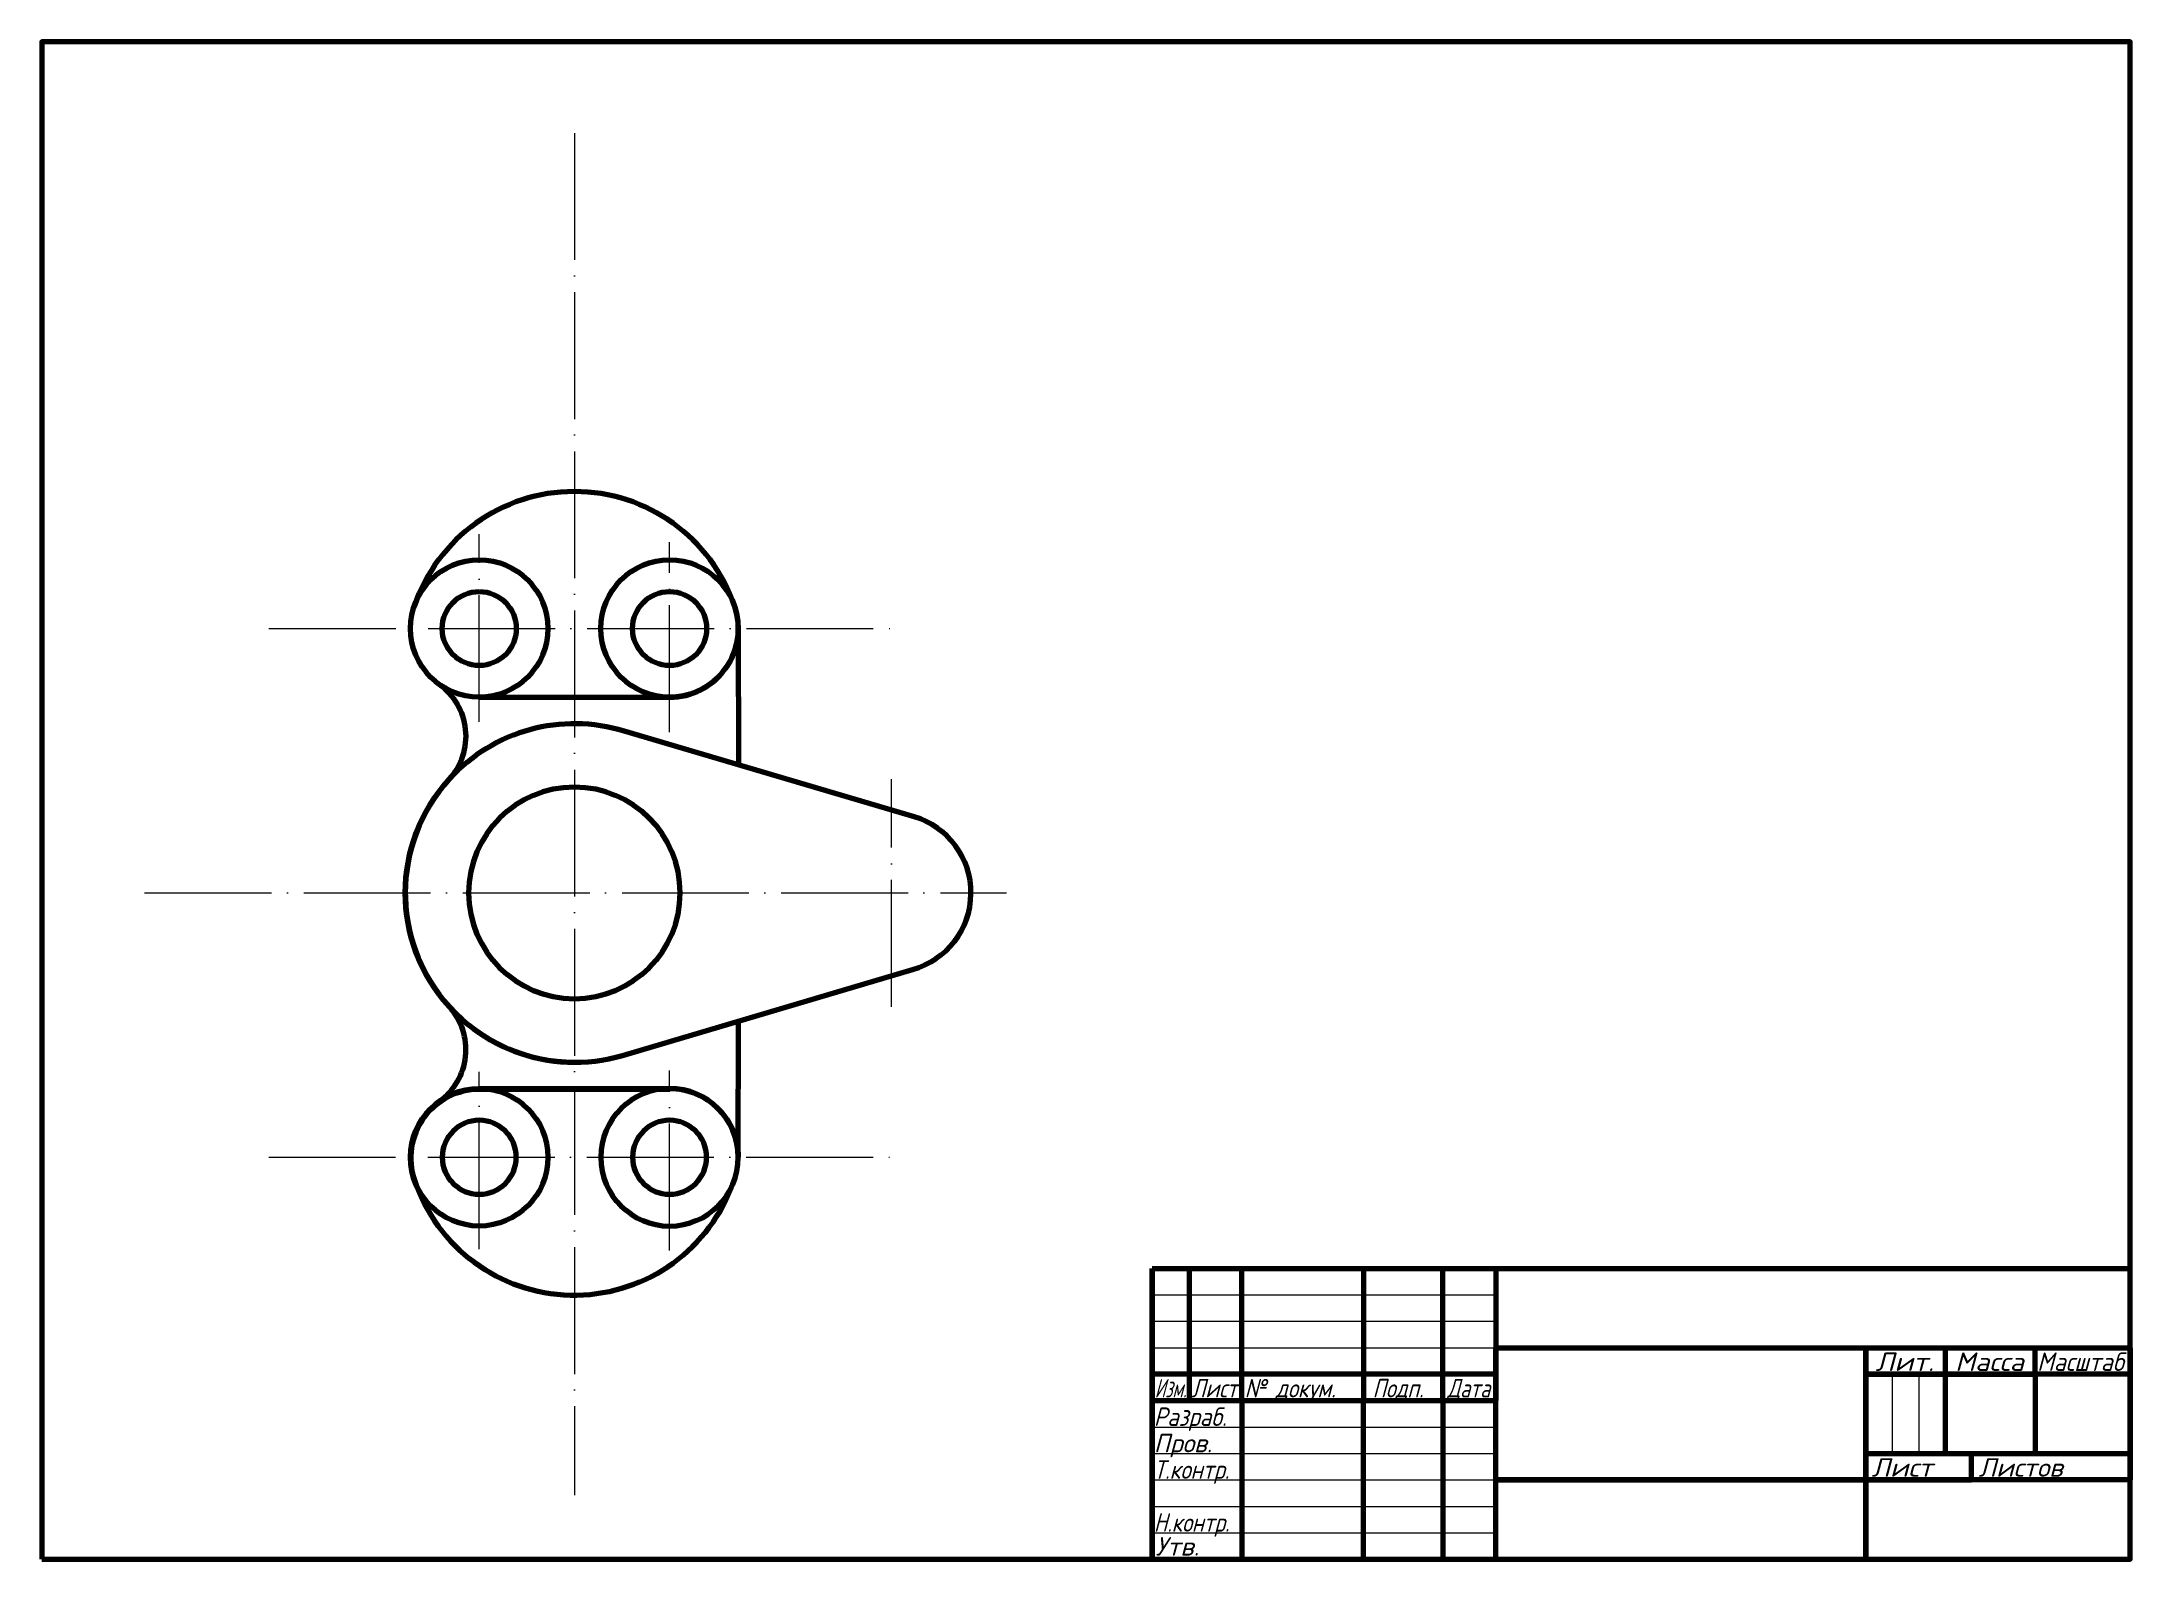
# Paper-space layout 'Лист1' of a CAD drawing. Header units: millimetres. Extents: x 20 to 415, y 5 to 292.
import ezdxf
from ezdxf.enums import TextEntityAlignment as Align

# ---------------------------------------------------------------- set-up
doc = ezdxf.new("R2010")
doc.units = ezdxf.units.MM
doc.linetypes.add('ACAD_ISO04W100', pattern=[30, 24, -3, 0, -3])
doc.layers.add('Оси', color=7, linetype='ACAD_ISO04W100')
doc.layers.add('Тонкие', color=7, linetype='Continuous')
doc.layers.add('Толстые', color=1, linetype='Continuous', lineweight=100)
doc.styles.add('Наклонный', font='isocpeur.ttf', dxfattribs={"oblique": 15})

# ---------------------------------------------------------------- blocks, each defined once
blk = doc.blocks.new('*U3')
at = {"layer": 'Тонкие', "lineweight": 20}
blk.add_line((-32.5, 0), (32.5, 0), dxfattribs=at)
blk = doc.blocks.new('*U4')
at = {"layer": 'Тонкие', "color": 0, "linetype": 'ByBlock', "lineweight": -2, "transparency": 16777216}
for p in [(0, 20), (0, 15), (0, 10), (0, 5), (0, 0)]:
    blk.add_blockref('*U3', p, dxfattribs=at)
blk = doc.blocks.new('*U5')
at = {"layer": 'Тонкие', "lineweight": 20}
blk.add_line((-32.5, 0), (32.5, 0), dxfattribs=at)
blk = doc.blocks.new('*U6')
at = {"layer": 'Тонкие', "color": 0, "linetype": 'ByBlock', "lineweight": -2, "transparency": 16777216}
for p in [(0, 10), (0, 5), (0, 0)]:
    blk.add_blockref('*U5', p, dxfattribs=at)
blk = doc.blocks.new('Основная надпись форма1')
at = {"layer": 'Толстые', "lineweight": 100}
for p, q in [((0, 55), (0, 0)), ((0, 55), (185, 55)), ((0, 0), (0, 55)), ((7, 55), (7, 30)), ((17, 30), (17, 55)), ((17, 55), (40, 55)), ((40, 55), (40, 30)), ((55, 30), (55, 55)), ((55, 55), (65, 55)), ((65, 55), (65, 30)), ((65, 55), (65, 40)), ((65, 40), (185, 40)), ((65, 15), (65, 40)), ((135, 15), (135, 40)), ((135, 40), (135, 0)), ((135, 40), (140, 40)), ((135, 40), (150, 40)), ((150, 40), (150, 35)), ((167, 35), (167, 40)), ((185, 40), (185, 15)), ((65, 35), (0, 35)), ((185, 35), (135, 35)), ((135, 35), (150, 35)), ((150, 35), (167, 35)), ((150, 35), (150, 20)), ((167, 35), (162, 35)), ((162, 35), (167, 35)), ((167, 35), (167, 20)), ((185, 20), (185, 35)), ((0, 30), (65, 30)), ((17, 30), (17, 0)), ((40, 0), (40, 30)), ((55, 30), (55, 0)), ((65, 0), (65, 30)), ((135, 15), (135, 20)), ((135, 20), (185, 20)), ((155, 15), (155, 20)), ((185, 15), (65, 15)), ((65, 15), (135, 15)), ((135, 0), (135, 15)), ((135, 15), (155, 15)), ((17, 0), (40, 0)), ((55, 0), (65, 0))]:
    blk.add_line(p, q, dxfattribs=at)
at = {"layer": 'Тонкие', "lineweight": 20}
for p, q in [((140, 35), (140, 20)), ((145, 35), (145, 20))]:
    blk.add_line(p, q, dxfattribs=at)
for name, p in [('*U6', (32.5, 40)), ('*U4', (32.5, 5))]:
    blk.add_blockref(name, p, dxfattribs=at)
at = {"layer": 'Тонкие', "lineweight": 20, "style": 'Наклонный', "oblique": 15}
for s, width, p, p2 in [('Лит.', 1.172143, (136.81, 35.61), (147.88, 35.61)), ('Масса', 1.005623, (151.88, 35.61), (164.9, 35.61)), ('Масштаб', 0.836681, (167.38, 35.61), (183.78, 35.61)), ('Изм.', 0.672204, (0.5, 30.6), (6.5, 30.6)), ('Лист', 0.826636, (7.44, 30.61), (16.12, 30.61)), ('№ докум.', 0.862887, (17.5, 30.6), (34.71, 30.6)), ('Подп.', 0.858085, (41.7, 30.6), (51.31, 30.6)), ('Дата', 0.682373, (55.81, 30.6), (63.93, 30.6)), ('Разраб.', 0.829051, (0.32, 25.21), (14.1, 25.21)), ('Пров.', 0.981872, (0.33, 20.22), (11.33, 20.22)), ('Т.контр.', 0.800162, (0.32, 15.21), (14.6, 15.21)), ('Лист', 1.10076, (136.08, 15.61), (147.63, 15.61)), ('Листов', 1.034302, (156.3, 15.61), (172.23, 15.61)), ('Н.контр.', 0.800162, (0.32, 5.21), (14.6, 5.21)), ('Утв.', 0.873303, (0.65, 0.69), (8.9, 0.69))]:
    blk.add_text(s, height=3.5, dxfattribs=dict(at, width=width)).set_placement(p, p2, align=Align.FIT)

psp = doc.layouts.new('Лист1')

# ---------------------------------------------------------------- linework, layer by layer
at = {"layer": 'Оси', "lineweight": 20}
for p, q in [((102.74, 163.36), (102.74, 198.87)), ((138.74, 161.45), (138.74, 197.39)), ((62.97, 181.02), (180.7, 181.02)), ((180.74, 109.5), (180.74, 152.52)), ((102.74, 63.66), (102.74, 97.18)), ((138.74, 63.42), (138.74, 97.42)), ((62.92, 81.02), (180.63, 81.02))]:
    psp.add_line(p, q, dxfattribs=at)
for points in [[(120.74, 274.73), (120.74, 17.11)], [(39.45, 131.02), (202.45, 131.02)]]:
    psp.add_lwpolyline(points, dxfattribs=at)
at = {"layer": 'Толстые', "lineweight": 100}
psp.add_lwpolyline([(20, 5), (415, 5), (415, 292), (20, 292)], close=True, dxfattribs=at)
at = {"layer": 'Толстые'}
for points in [[(102.74, 168.02), (138.74, 168.02, 0.513223), (151.06, 185.18, 0.717624), (90.43, 185.18, 1.288299)], [(102.74, 194.02, -1), (102.74, 168.02, -1), (102.74, 194.02, 0)], [(138.74, 194.02, -1), (138.74, 168.02, -1), (138.74, 194.02, -5.713486)], [(138.74, 188.02, -1), (138.74, 174.02, -1), (138.74, 188.02)], [(95.2, 91.6, 0.449763), (97.1, 109.46, -0.387441), (97.1, 152.58, 0.450512), (95.2, 170.44, -2.135046)], [(97.1, 152.58, 0.387441), (97.1, 109.46, 0.441502)], [(120.74, 111.02, 1), (120.74, 151.02, 1), (120.74, 111.02, 1)], [(97.1, 109.46, 0.21093), (120.74, 99.02)], [(102.74, 94.02, -1), (102.74, 68.02, -1), (102.74, 94.02)], [(138.79, 93.87), (102.79, 93.87, 0.513223), (90.47, 76.71, 0.702373), (150.43, 75.33, 1.288299)], [(102.74, 94.02), (138.74, 94.02, -0.414214), (151.74, 81.02, 0.643812)], [(138.74, 68.02, 1), (138.74, 94.02, 1), (138.74, 68.02, 1)], [(102.74, 74.02, 1), (102.74, 88.02, 1), (102.74, 74.02, -1)], [(138.74, 74.02, 1), (138.74, 88.02, 1), (138.74, 74.02)]]:
    psp.add_lwpolyline(points, format="xyb", dxfattribs=at)
for points in [[(102.74, 188.02, -1), (102.74, 174.02, -1), (102.74, 188.02)], [(129.85, 100.3), (184.71, 116.55, 0.755019), (184.99, 145.41), (130.16, 161.6, 0.290364), (97.1, 152.58, 0.758882)]]:
    psp.add_lwpolyline(points, format="xyb", close=True, dxfattribs=at)
for points in [[(151.74, 181.02), (151.76, 155.22)], [(151.74, 81.02), (151.8, 106.8)]]:
    psp.add_lwpolyline(points, dxfattribs=at)

# ---------------------------------------------------------------- block references
at = {"layer": 'Тонкие', "lineweight": 20}
psp.add_blockref('Основная надпись форма1', (230, 5), dxfattribs=at)

doc.saveas('drawing.dxf')
